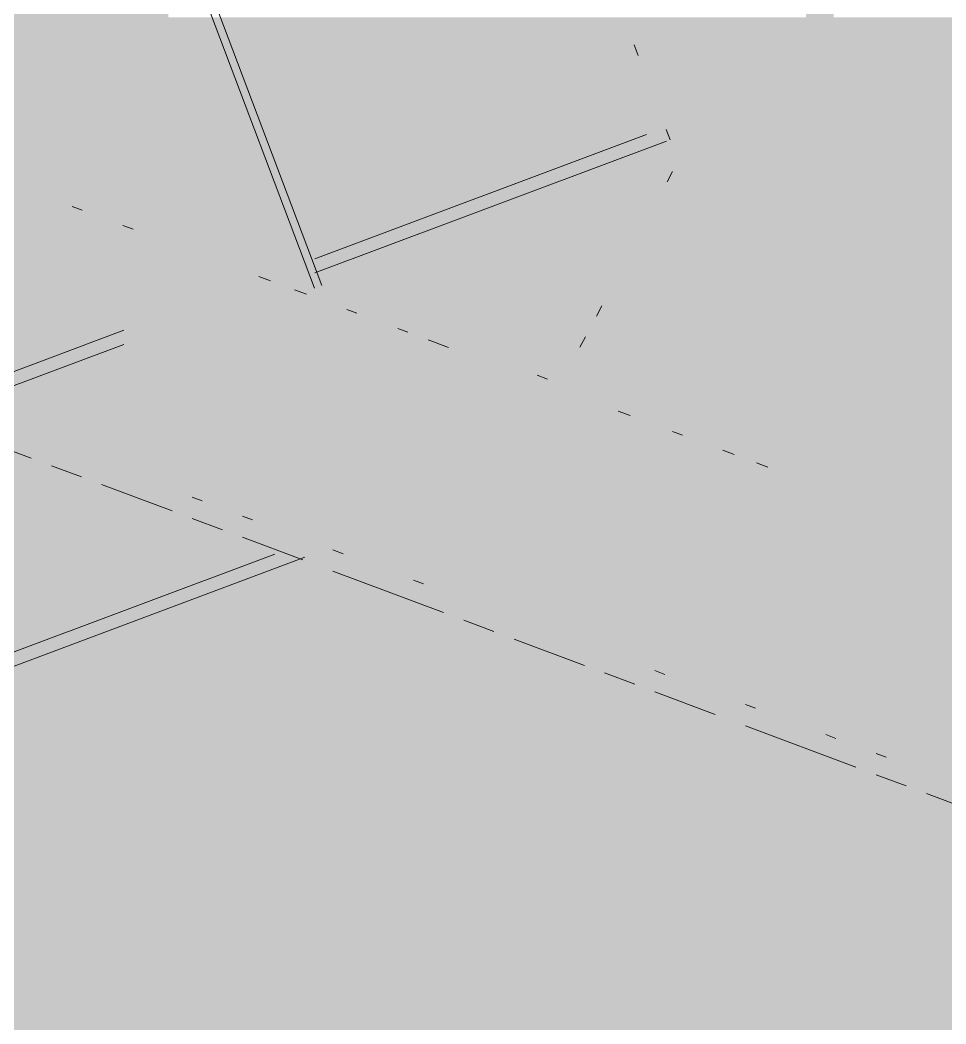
# Paper-space layout '03 3D Building and Roof' of a CAD drawing. Header units: millimetres. Extents: x 5 to 415, y 5 to 292.
# Drawn here: x 112.57 to 118.29, y 100.29 to 106.5 of the extents above; entities that cross this region are included whole.
import ezdxf

# ---------------------------------------------------------------- set-up
doc = ezdxf.new("R2010")
doc.units = ezdxf.units.MM
doc.layers.add('EXISTING', color=7, linetype='Continuous')
doc.layers.add('IMAGES', color=7, linetype='Continuous')

# ---------------------------------------------------------------- blocks, each defined once
blk = doc.blocks.new('SHEET_03')
at = {"layer": 'EXISTING', "color": 250, "lineweight": 9}
for p, q in [((114.3914, 104.8401), (113.6754, 106.7356)), ((113.7199, 106.7523), (114.4358, 104.8568)), ((116.3665, 106.3448), (116.3912, 106.2794)), ((116.564, 105.8219), (116.5887, 105.7565)), ((114.3932, 105.0222), (116.4432, 105.7901)), ((114.3932, 104.9348), (116.5674, 105.7493)), ((116.6044, 105.5619), (116.5707, 105.498)), ((112.955, 105.3221), (112.892, 105.3457)), ((113.2695, 105.2043), (113.2066, 105.2279)), ((114.0458, 104.9135), (114.1198, 104.8858)), ((114.268, 104.8303), (114.342, 104.8025)), ((114.6535, 104.6858), (114.5906, 104.7094)), ((116.1667, 104.7311), (116.1331, 104.6672)), ((104.2056, 101.2059), (113.2129, 104.5801)), ((114.968, 104.568), (114.9051, 104.5916)), ((115.2197, 104.4738), (115.0938, 104.5209)), ((116.0657, 104.5394), (116.0321, 104.4755)), ((104.3298, 101.165), (113.2129, 104.4927)), ((115.7674, 104.3019), (115.8303, 104.2783)), ((116.2677, 104.0811), (116.3418, 104.0534)), ((112.6397, 103.7897), (112.2045, 103.9528)), ((116.6666, 103.9317), (116.6036, 103.9553)), ((116.9158, 103.8384), (116.9853, 103.8123)), ((117.1241, 103.7603), (117.1936, 103.7343)), ((112.9506, 103.6733), (112.7641, 103.7431)), ((113.5102, 103.4636), (113.0749, 103.6267)), ((113.6345, 103.5482), (113.6967, 103.5249)), ((113.8211, 103.3472), (113.6345, 103.417)), ((113.9454, 103.4317), (114.0076, 103.4084)), ((114.3185, 103.1608), (113.9454, 103.3006)), ((106.5661, 100.3566), (114.1447, 103.1956)), ((114.505, 103.2221), (114.5672, 103.1988)), ((106.6904, 100.3157), (114.3311, 103.178)), ((115.189, 102.8347), (114.505, 103.091)), ((115.0025, 103.0357), (115.0646, 103.0124)), ((115.4999, 102.7183), (115.3133, 102.7882)), ((116.0595, 102.5086), (115.6242, 102.6717)), ((116.3704, 102.3922), (116.1838, 102.4621)), ((116.4947, 102.4767), (116.5569, 102.4534)), ((116.8678, 102.2059), (116.4947, 102.3456)), ((117.0543, 102.2671), (117.1165, 102.2438)), ((117.7383, 101.8798), (117.0543, 102.136)), ((117.5517, 102.0807), (117.6139, 102.0575)), ((117.8626, 101.9643), (117.9248, 101.941)), ((118.0492, 101.7633), (117.8626, 101.8332)), ((118.6088, 101.5537), (118.1735, 101.7167))]:
    blk.add_line(p, q, dxfattribs=at)
at = {"layer": 'IMAGES', "color": 7}
for points in [[(112.46, 105.3143), (112.6314, 105.3143), (112.46, 109.4286), (112.6314, 109.4286)], [(112.6314, 105.4857), (112.8027, 105.4857), (112.6314, 108.5714), (112.8027, 108.5714)], [(112.8027, 105.4857), (112.9741, 105.4857), (112.8027, 108.4), (112.9741, 108.4)], [(112.9741, 106.1714), (113.4882, 106.1714), (112.9741, 107.2), (113.4882, 107.2)], [(117.4296, 106.3429), (117.6009, 106.3429), (117.4296, 106.6857), (117.6009, 106.6857)], [(113.4882, 106.3429), (113.6596, 106.3429), (113.4882, 106.5143), (113.6596, 106.5143)], [(113.6596, 106.3429), (113.8309, 106.3429), (113.6596, 106.5143), (113.8309, 106.5143)], [(113.8309, 106.3429), (114.1737, 106.3429), (113.8309, 106.5143), (114.1737, 106.5143)], [(114.1737, 106.3429), (115.2018, 106.3429), (114.1737, 106.5143), (115.2018, 106.5143)], [(115.2018, 106.3429), (115.7159, 106.3429), (115.2018, 106.5143), (115.7159, 106.5143)], [(115.7159, 106.3429), (115.8873, 106.3429), (115.7159, 106.5143), (115.8873, 106.5143)], [(115.8873, 106.3429), (116.23, 106.3429), (115.8873, 106.5143), (116.23, 106.5143)], [(116.23, 106.3429), (116.4014, 106.3429), (116.23, 106.5143), (116.4014, 106.5143)], [(116.4014, 106.3429), (117.4296, 106.3429), (116.4014, 106.5143), (117.4296, 106.5143)], [(117.6009, 106.1714), (117.7723, 106.1714), (117.6009, 106.5143), (117.7723, 106.5143)], [(117.7723, 106.3429), (118.2864, 106.3429), (117.7723, 106.5143), (118.2864, 106.5143)], [(118.2864, 103.6), (118.4577, 103.6), (118.2864, 106.5143), (118.4577, 106.5143)], [(113.4882, 106.1714), (113.6596, 106.1714), (113.4882, 106.3429), (113.6596, 106.3429)], [(113.6596, 106.1714), (113.8309, 106.1714), (113.6596, 106.3429), (113.8309, 106.3429)], [(113.8309, 106.1714), (114.0023, 106.1714), (113.8309, 106.3429), (114.0023, 106.3429)], [(114.0023, 106.1714), (114.1737, 106.1714), (114.0023, 106.3429), (114.1737, 106.3429)], [(114.1737, 106.1714), (114.8591, 106.1714), (114.1737, 106.3429), (114.8591, 106.3429)], [(114.8591, 106.1714), (115.2018, 106.1714), (114.8591, 106.3429), (115.2018, 106.3429)], [(115.2018, 106.1714), (115.3732, 106.1714), (115.2018, 106.3429), (115.3732, 106.3429)], [(115.3732, 106.1714), (115.7159, 106.1714), (115.3732, 106.3429), (115.7159, 106.3429)], [(115.7159, 106.1714), (115.8873, 106.1714), (115.7159, 106.3429), (115.8873, 106.3429)], [(115.8873, 106.1714), (116.0586, 106.1714), (115.8873, 106.3429), (116.0586, 106.3429)], [(116.0586, 106.1714), (116.23, 106.1714), (116.0586, 106.3429), (116.23, 106.3429)], [(116.23, 106.1714), (116.5727, 106.1714), (116.23, 106.3429), (116.5727, 106.3429)], [(116.5727, 106.1714), (116.7441, 106.1714), (116.5727, 106.3429), (116.7441, 106.3429)], [(116.7441, 106.1714), (117.2582, 106.1714), (116.7441, 106.3429), (117.2582, 106.3429)], [(117.2582, 106.1714), (117.4296, 106.1714), (117.2582, 106.3429), (117.4296, 106.3429)], [(117.4296, 106.1714), (117.6009, 106.1714), (117.4296, 106.3429), (117.6009, 106.3429)], [(117.7723, 106.1714), (117.9436, 106.1714), (117.7723, 106.3429), (117.9436, 106.3429)], [(117.9436, 106.1714), (118.2864, 106.1714), (117.9436, 106.3429), (118.2864, 106.3429)], [(112.9741, 105.6571), (113.6596, 105.6571), (112.9741, 106.1714), (113.6596, 106.1714)], [(113.6596, 105.8286), (113.8309, 105.8286), (113.6596, 106.1714), (113.8309, 106.1714)], [(113.8309, 106), (114.0023, 106), (113.8309, 106.1714), (114.0023, 106.1714)], [(114.0023, 106), (114.1737, 106), (114.0023, 106.1714), (114.1737, 106.1714)], [(114.1737, 106), (114.345, 106), (114.1737, 106.1714), (114.345, 106.1714)], [(114.345, 106), (114.8591, 106), (114.345, 106.1714), (114.8591, 106.1714)], [(114.8591, 106), (115.0305, 106), (114.8591, 106.1714), (115.0305, 106.1714)], [(115.0305, 106), (115.2018, 106), (115.0305, 106.1714), (115.2018, 106.1714)], [(115.2018, 106), (115.3732, 106), (115.2018, 106.1714), (115.3732, 106.1714)], [(115.3732, 106), (115.5446, 106), (115.3732, 106.1714), (115.5446, 106.1714)], [(115.5446, 106), (115.7159, 106), (115.5446, 106.1714), (115.7159, 106.1714)], [(115.7159, 106), (116.23, 106), (115.7159, 106.1714), (116.23, 106.1714)], [(116.23, 106), (116.4014, 106), (116.23, 106.1714), (116.4014, 106.1714)], [(116.4014, 106), (116.5727, 106), (116.4014, 106.1714), (116.5727, 106.1714)], [(116.5727, 106), (116.7441, 106), (116.5727, 106.1714), (116.7441, 106.1714)], [(116.7441, 106), (117.6009, 106), (116.7441, 106.1714), (117.6009, 106.1714)], [(117.6009, 106), (117.7723, 106), (117.6009, 106.1714), (117.7723, 106.1714)], [(117.7723, 106), (118.2864, 106), (117.7723, 106.1714), (118.2864, 106.1714)], [(113.8309, 105.8286), (114.0023, 105.8286), (113.8309, 106), (114.0023, 106)], [(114.0023, 105.8286), (114.1737, 105.8286), (114.0023, 106), (114.1737, 106)], [(114.1737, 105.8286), (114.345, 105.8286), (114.1737, 106), (114.345, 106)], [(114.345, 105.8286), (114.5164, 105.8286), (114.345, 106), (114.5164, 106)], [(114.5164, 105.8286), (114.8591, 105.8286), (114.5164, 106), (114.8591, 106)], [(114.8591, 105.8286), (115.0305, 105.8286), (114.8591, 106), (115.0305, 106)], [(115.0305, 105.8286), (115.2018, 105.8286), (115.0305, 106), (115.2018, 106)], [(115.2018, 105.8286), (115.3732, 105.8286), (115.2018, 106), (115.3732, 106)], [(115.3732, 105.8286), (116.0586, 105.8286), (115.3732, 106), (116.0586, 106)], [(116.0586, 105.8286), (116.23, 105.8286), (116.0586, 106), (116.23, 106)], [(116.23, 105.8286), (116.4014, 105.8286), (116.23, 106), (116.4014, 106)], [(116.4014, 105.8286), (116.5727, 105.8286), (116.4014, 106), (116.5727, 106)], [(116.5727, 105.8286), (116.7441, 105.8286), (116.5727, 106), (116.7441, 106)], [(116.7441, 105.8286), (118.2864, 105.8286), (116.7441, 106), (118.2864, 106)], [(113.6596, 105.6571), (113.8309, 105.6571), (113.6596, 105.8286), (113.8309, 105.8286)], [(113.8309, 105.6571), (114.0023, 105.6571), (113.8309, 105.8286), (114.0023, 105.8286)], [(114.0023, 105.6571), (114.1737, 105.6571), (114.0023, 105.8286), (114.1737, 105.8286)], [(114.1737, 105.4857), (114.345, 105.4857), (114.1737, 105.8286), (114.345, 105.8286)], [(114.345, 105.6571), (114.5164, 105.6571), (114.345, 105.8286), (114.5164, 105.8286)], [(114.5164, 105.6571), (114.8591, 105.6571), (114.5164, 105.8286), (114.8591, 105.8286)], [(114.8591, 105.6571), (115.7159, 105.6571), (114.8591, 105.8286), (115.7159, 105.8286)], [(115.7159, 105.6571), (115.8873, 105.6571), (115.7159, 105.8286), (115.8873, 105.8286)], [(115.8873, 105.6571), (116.0586, 105.6571), (115.8873, 105.8286), (116.0586, 105.8286)], [(116.0586, 105.6571), (116.23, 105.6571), (116.0586, 105.8286), (116.23, 105.8286)], [(116.23, 105.6571), (116.4014, 105.6571), (116.23, 105.8286), (116.4014, 105.8286)], [(116.4014, 105.6571), (116.5727, 105.6571), (116.4014, 105.8286), (116.5727, 105.8286)], [(116.5727, 105.4857), (116.7441, 105.4857), (116.5727, 105.8286), (116.7441, 105.8286)], [(116.7441, 105.4857), (116.9155, 105.4857), (116.7441, 105.8286), (116.9155, 105.8286)], [(116.9155, 105.6571), (118.2864, 105.6571), (116.9155, 105.8286), (118.2864, 105.8286)], [(112.9741, 105.4857), (113.8309, 105.4857), (112.9741, 105.6571), (113.8309, 105.6571)], [(113.8309, 105.4857), (114.0023, 105.4857), (113.8309, 105.6571), (114.0023, 105.6571)], [(114.0023, 105.4857), (114.1737, 105.4857), (114.0023, 105.6571), (114.1737, 105.6571)], [(114.345, 105.4857), (114.5164, 105.4857), (114.345, 105.6571), (114.5164, 105.6571)], [(114.5164, 105.4857), (115.2018, 105.4857), (114.5164, 105.6571), (115.2018, 105.6571)], [(115.2018, 105.4857), (115.3732, 105.4857), (115.2018, 105.6571), (115.3732, 105.6571)], [(115.3732, 105.4857), (115.5446, 105.4857), (115.3732, 105.6571), (115.5446, 105.6571)], [(115.5446, 105.4857), (115.7159, 105.4857), (115.5446, 105.6571), (115.7159, 105.6571)], [(115.7159, 105.4857), (115.8873, 105.4857), (115.7159, 105.6571), (115.8873, 105.6571)], [(115.8873, 105.3143), (116.0586, 105.3143), (115.8873, 105.6571), (116.0586, 105.6571)], [(116.0586, 105.4857), (116.4014, 105.4857), (116.0586, 105.6571), (116.4014, 105.6571)], [(116.4014, 105.4857), (116.5727, 105.4857), (116.4014, 105.6571), (116.5727, 105.6571)], [(116.9155, 105.4857), (117.6009, 105.4857), (116.9155, 105.6571), (117.6009, 105.6571)], [(117.6009, 105.4857), (117.7723, 105.4857), (117.6009, 105.6571), (117.7723, 105.6571)], [(117.7723, 105.4857), (118.2864, 105.4857), (117.7723, 105.6571), (118.2864, 105.6571)], [(112.6314, 105.3143), (112.8027, 105.3143), (112.6314, 105.4857), (112.8027, 105.4857)], [(112.8027, 105.3143), (112.9741, 105.3143), (112.8027, 105.4857), (112.9741, 105.4857)], [(112.9741, 105.3143), (113.3168, 105.3143), (112.9741, 105.4857), (113.3168, 105.4857)], [(113.3168, 105.3143), (113.4882, 105.3143), (113.3168, 105.4857), (113.4882, 105.4857)], [(113.4882, 105.3143), (113.8309, 105.3143), (113.4882, 105.4857), (113.8309, 105.4857)], [(113.8309, 105.3143), (114.0023, 105.3143), (113.8309, 105.4857), (114.0023, 105.4857)], [(114.0023, 105.3143), (114.1737, 105.3143), (114.0023, 105.4857), (114.1737, 105.4857)], [(114.1737, 105.1429), (114.345, 105.1429), (114.1737, 105.4857), (114.345, 105.4857)], [(114.345, 105.3143), (114.6877, 105.3143), (114.345, 105.4857), (114.6877, 105.4857)], [(114.6877, 105.3143), (115.0305, 105.3143), (114.6877, 105.4857), (115.0305, 105.4857)], [(115.0305, 105.3143), (115.2018, 105.3143), (115.0305, 105.4857), (115.2018, 105.4857)], [(115.2018, 105.3143), (115.3732, 105.3143), (115.2018, 105.4857), (115.3732, 105.4857)], [(115.3732, 105.3143), (115.5446, 105.3143), (115.3732, 105.4857), (115.5446, 105.4857)], [(115.5446, 105.3143), (115.8873, 105.3143), (115.5446, 105.4857), (115.8873, 105.4857)], [(116.0586, 105.3143), (116.23, 105.3143), (116.0586, 105.4857), (116.23, 105.4857)], [(116.23, 105.3143), (116.5727, 105.3143), (116.23, 105.4857), (116.5727, 105.4857)], [(116.5727, 105.3143), (116.7441, 105.3143), (116.5727, 105.4857), (116.7441, 105.4857)], [(116.7441, 105.3143), (116.9155, 105.3143), (116.7441, 105.4857), (116.9155, 105.4857)], [(116.9155, 105.3143), (117.4296, 105.3143), (116.9155, 105.4857), (117.4296, 105.4857)], [(117.4296, 104.9714), (117.6009, 104.9714), (117.4296, 105.4857), (117.6009, 105.4857)], [(117.6009, 105.3143), (117.7723, 105.3143), (117.6009, 105.4857), (117.7723, 105.4857)], [(117.7723, 104.9714), (117.9436, 104.9714), (117.7723, 105.4857), (117.9436, 105.4857)], [(117.9436, 104.9714), (118.2864, 104.9714), (117.9436, 105.4857), (118.2864, 105.4857)], [(112.46, 105.1429), (112.6314, 105.1429), (112.46, 105.3143), (112.6314, 105.3143)], [(112.6314, 105.1429), (112.8027, 105.1429), (112.6314, 105.3143), (112.8027, 105.3143)], [(112.8027, 105.1429), (112.9741, 105.1429), (112.8027, 105.3143), (112.9741, 105.3143)], [(112.9741, 105.1429), (113.3168, 105.1429), (112.9741, 105.3143), (113.3168, 105.3143)], [(113.3168, 105.1429), (113.4882, 105.1429), (113.3168, 105.3143), (113.4882, 105.3143)], [(113.4882, 105.1429), (113.6596, 105.1429), (113.4882, 105.3143), (113.6596, 105.3143)], [(113.6596, 105.1429), (113.8309, 105.1429), (113.6596, 105.3143), (113.8309, 105.3143)], [(113.8309, 105.1429), (114.0023, 105.1429), (113.8309, 105.3143), (114.0023, 105.3143)], [(114.0023, 105.1429), (114.1737, 105.1429), (114.0023, 105.3143), (114.1737, 105.3143)], [(114.345, 105.1429), (114.5164, 105.1429), (114.345, 105.3143), (114.5164, 105.3143)], [(114.5164, 105.1429), (114.6877, 105.1429), (114.5164, 105.3143), (114.6877, 105.3143)], [(114.6877, 105.1429), (114.8591, 105.1429), (114.6877, 105.3143), (114.8591, 105.3143)], [(114.8591, 105.1429), (115.0305, 105.1429), (114.8591, 105.3143), (115.0305, 105.3143)], [(115.0305, 105.1429), (115.5446, 105.1429), (115.0305, 105.3143), (115.5446, 105.3143)], [(115.5446, 105.1429), (115.7159, 105.1429), (115.5446, 105.3143), (115.7159, 105.3143)], [(115.7159, 105.1429), (115.8873, 105.1429), (115.7159, 105.3143), (115.8873, 105.3143)], [(115.8873, 105.1429), (116.4014, 105.1429), (115.8873, 105.3143), (116.4014, 105.3143)], [(116.4014, 105.1429), (116.5727, 105.1429), (116.4014, 105.3143), (116.5727, 105.3143)], [(116.5727, 104.8), (116.7441, 104.8), (116.5727, 105.3143), (116.7441, 105.3143)], [(116.7441, 104.9714), (117.4296, 104.9714), (116.7441, 105.3143), (117.4296, 105.3143)], [(117.6009, 105.1429), (117.7723, 105.1429), (117.6009, 105.3143), (117.7723, 105.3143)], [(112.46, 104.9714), (112.6314, 104.9714), (112.46, 105.1429), (112.6314, 105.1429)], [(112.6314, 104.9714), (112.8027, 104.9714), (112.6314, 105.1429), (112.8027, 105.1429)], [(112.8027, 104.9714), (112.9741, 104.9714), (112.8027, 105.1429), (112.9741, 105.1429)], [(112.9741, 104.9714), (113.1455, 104.9714), (112.9741, 105.1429), (113.1455, 105.1429)], [(113.1455, 104.9714), (113.4882, 104.9714), (113.1455, 105.1429), (113.4882, 105.1429)], [(113.4882, 104.9714), (113.6596, 104.9714), (113.4882, 105.1429), (113.6596, 105.1429)], [(113.6596, 104.9714), (113.8309, 104.9714), (113.6596, 105.1429), (113.8309, 105.1429)], [(113.8309, 104.9714), (114.0023, 104.9714), (113.8309, 105.1429), (114.0023, 105.1429)], [(114.0023, 104.9714), (114.1737, 104.9714), (114.0023, 105.1429), (114.1737, 105.1429)], [(114.1737, 104.9714), (114.345, 104.9714), (114.1737, 105.1429), (114.345, 105.1429)], [(114.345, 104.9714), (114.5164, 104.9714), (114.345, 105.1429), (114.5164, 105.1429)], [(114.5164, 104.8), (114.6877, 104.8), (114.5164, 105.1429), (114.6877, 105.1429)], [(114.6877, 104.9714), (115.0305, 104.9714), (114.6877, 105.1429), (115.0305, 105.1429)], [(115.0305, 104.9714), (115.2018, 104.9714), (115.0305, 105.1429), (115.2018, 105.1429)], [(115.2018, 104.9714), (115.3732, 104.9714), (115.2018, 105.1429), (115.3732, 105.1429)], [(115.3732, 104.9714), (115.8873, 104.9714), (115.3732, 105.1429), (115.8873, 105.1429)], [(115.8873, 104.9714), (116.0586, 104.9714), (115.8873, 105.1429), (116.0586, 105.1429)], [(116.0586, 104.9714), (116.23, 104.9714), (116.0586, 105.1429), (116.23, 105.1429)], [(116.23, 104.8), (116.4014, 104.8), (116.23, 105.1429), (116.4014, 105.1429)], [(116.4014, 104.9714), (116.5727, 104.9714), (116.4014, 105.1429), (116.5727, 105.1429)], [(117.6009, 104.9714), (117.7723, 104.9714), (117.6009, 105.1429), (117.7723, 105.1429)], [(112.46, 104.8), (112.6314, 104.8), (112.46, 104.9714), (112.6314, 104.9714)], [(112.6314, 104.8), (112.8027, 104.8), (112.6314, 104.9714), (112.8027, 104.9714)], [(112.8027, 104.8), (113.1455, 104.8), (112.8027, 104.9714), (113.1455, 104.9714)], [(113.1455, 104.8), (113.4882, 104.8), (113.1455, 104.9714), (113.4882, 104.9714)], [(113.4882, 104.8), (113.6596, 104.8), (113.4882, 104.9714), (113.6596, 104.9714)], [(113.6596, 104.8), (113.8309, 104.8), (113.6596, 104.9714), (113.8309, 104.9714)], [(113.8309, 104.8), (114.0023, 104.8), (113.8309, 104.9714), (114.0023, 104.9714)], [(114.0023, 104.8), (114.345, 104.8), (114.0023, 104.9714), (114.345, 104.9714)], [(114.345, 104.8), (114.5164, 104.8), (114.345, 104.9714), (114.5164, 104.9714)], [(114.6877, 104.8), (115.0305, 104.8), (114.6877, 104.9714), (115.0305, 104.9714)], [(115.0305, 104.8), (115.3732, 104.8), (115.0305, 104.9714), (115.3732, 104.9714)], [(115.3732, 104.8), (116.0586, 104.8), (115.3732, 104.9714), (116.0586, 104.9714)], [(116.0586, 104.8), (116.23, 104.8), (116.0586, 104.9714), (116.23, 104.9714)], [(116.4014, 104.8), (116.5727, 104.8), (116.4014, 104.9714), (116.5727, 104.9714)], [(116.7441, 104.8), (117.6009, 104.8), (116.7441, 104.9714), (117.6009, 104.9714)], [(117.6009, 104.8), (117.7723, 104.8), (117.6009, 104.9714), (117.7723, 104.9714)], [(117.7723, 104.8), (118.2864, 104.8), (117.7723, 104.9714), (118.2864, 104.9714)], [(112.2887, 104.6286), (112.8027, 104.6286), (112.2887, 104.8), (112.8027, 104.8)], [(112.8027, 104.6286), (112.9741, 104.6286), (112.8027, 104.8), (112.9741, 104.8)], [(112.9741, 104.6286), (113.1455, 104.6286), (112.9741, 104.8), (113.1455, 104.8)], [(113.1455, 104.6286), (113.3168, 104.6286), (113.1455, 104.8), (113.3168, 104.8)], [(113.3168, 104.6286), (113.8309, 104.6286), (113.3168, 104.8), (113.8309, 104.8)], [(113.8309, 104.6286), (114.0023, 104.6286), (113.8309, 104.8), (114.0023, 104.8)], [(114.0023, 104.6286), (114.1737, 104.6286), (114.0023, 104.8), (114.1737, 104.8)], [(114.1737, 104.6286), (114.345, 104.6286), (114.1737, 104.8), (114.345, 104.8)], [(114.345, 104.6286), (114.5164, 104.6286), (114.345, 104.8), (114.5164, 104.8)], [(114.5164, 104.6286), (114.6877, 104.6286), (114.5164, 104.8), (114.6877, 104.8)], [(114.6877, 104.6286), (114.8591, 104.6286), (114.6877, 104.8), (114.8591, 104.8)], [(114.8591, 104.6286), (115.0305, 104.6286), (114.8591, 104.8), (115.0305, 104.8)], [(115.0305, 104.6286), (115.2018, 104.6286), (115.0305, 104.8), (115.2018, 104.8)], [(115.2018, 104.6286), (115.3732, 104.6286), (115.2018, 104.8), (115.3732, 104.8)], [(115.3732, 104.6286), (115.8873, 104.6286), (115.3732, 104.8), (115.8873, 104.8)], [(115.8873, 104.6286), (116.0586, 104.6286), (115.8873, 104.8), (116.0586, 104.8)], [(116.0586, 104.6286), (116.23, 104.6286), (116.0586, 104.8), (116.23, 104.8)], [(116.23, 104.4571), (116.4014, 104.4571), (116.23, 104.8), (116.4014, 104.8)], [(116.4014, 104.4571), (116.5727, 104.4571), (116.4014, 104.8), (116.5727, 104.8)], [(116.5727, 104.4571), (118.2864, 104.4571), (116.5727, 104.8), (118.2864, 104.8)], [(112.46, 104.4571), (112.6314, 104.4571), (112.46, 104.6286), (112.6314, 104.6286)], [(112.6314, 104.4571), (112.8027, 104.4571), (112.6314, 104.6286), (112.8027, 104.6286)], [(112.8027, 104.4571), (112.9741, 104.4571), (112.8027, 104.6286), (112.9741, 104.6286)], [(112.9741, 104.4571), (113.1455, 104.4571), (112.9741, 104.6286), (113.1455, 104.6286)], [(113.1455, 104.2857), (113.3168, 104.2857), (113.1455, 104.6286), (113.3168, 104.6286)], [(113.3168, 104.4571), (113.4882, 104.4571), (113.3168, 104.6286), (113.4882, 104.6286)], [(113.4882, 104.2857), (113.6596, 104.2857), (113.4882, 104.6286), (113.6596, 104.6286)], [(113.6596, 104.4571), (114.0023, 104.4571), (113.6596, 104.6286), (114.0023, 104.6286)], [(114.0023, 104.4571), (114.1737, 104.4571), (114.0023, 104.6286), (114.1737, 104.6286)], [(114.1737, 104.4571), (114.345, 104.4571), (114.1737, 104.6286), (114.345, 104.6286)], [(114.345, 104.4571), (114.5164, 104.4571), (114.345, 104.6286), (114.5164, 104.6286)], [(114.5164, 104.4571), (114.6877, 104.4571), (114.5164, 104.6286), (114.6877, 104.6286)], [(114.6877, 104.4571), (114.8591, 104.4571), (114.6877, 104.6286), (114.8591, 104.6286)], [(114.8591, 104.4571), (115.3732, 104.4571), (114.8591, 104.6286), (115.3732, 104.6286)], [(115.3732, 104.4571), (115.5446, 104.4571), (115.3732, 104.6286), (115.5446, 104.6286)], [(115.5446, 104.4571), (115.8873, 104.4571), (115.5446, 104.6286), (115.8873, 104.6286)], [(115.8873, 104.4571), (116.0586, 104.4571), (115.8873, 104.6286), (116.0586, 104.6286)], [(116.0586, 104.4571), (116.23, 104.4571), (116.0586, 104.6286), (116.23, 104.6286)], [(112.46, 104.2857), (112.6314, 104.2857), (112.46, 104.4571), (112.6314, 104.4571)], [(112.6314, 104.2857), (112.8027, 104.2857), (112.6314, 104.4571), (112.8027, 104.4571)], [(112.8027, 104.2857), (113.1455, 104.2857), (112.8027, 104.4571), (113.1455, 104.4571)], [(113.3168, 104.2857), (113.4882, 104.2857), (113.3168, 104.4571), (113.4882, 104.4571)], [(113.6596, 104.2857), (114.5164, 104.2857), (113.6596, 104.4571), (114.5164, 104.4571)], [(114.5164, 104.2857), (114.6877, 104.2857), (114.5164, 104.4571), (114.6877, 104.4571)], [(114.6877, 104.2857), (114.8591, 104.2857), (114.6877, 104.4571), (114.8591, 104.4571)], [(114.8591, 104.2857), (115.0305, 104.2857), (114.8591, 104.4571), (115.0305, 104.4571)], [(115.0305, 104.2857), (115.2018, 104.2857), (115.0305, 104.4571), (115.2018, 104.4571)], [(115.2018, 104.2857), (115.3732, 104.2857), (115.2018, 104.4571), (115.3732, 104.4571)], [(115.3732, 104.2857), (115.5446, 104.2857), (115.3732, 104.4571), (115.5446, 104.4571)], [(115.5446, 104.2857), (115.7159, 104.2857), (115.5446, 104.4571), (115.7159, 104.4571)], [(115.7159, 104.2857), (115.8873, 104.2857), (115.7159, 104.4571), (115.8873, 104.4571)], [(115.8873, 104.2857), (116.0586, 104.2857), (115.8873, 104.4571), (116.0586, 104.4571)], [(116.0586, 104.2857), (116.23, 104.2857), (116.0586, 104.4571), (116.23, 104.4571)], [(116.23, 104.2857), (116.4014, 104.2857), (116.23, 104.4571), (116.4014, 104.4571)], [(116.4014, 104.2857), (117.6009, 104.2857), (116.4014, 104.4571), (117.6009, 104.4571)], [(117.6009, 104.2857), (117.7723, 104.2857), (117.6009, 104.4571), (117.7723, 104.4571)], [(117.7723, 104.2857), (118.2864, 104.2857), (117.7723, 104.4571), (118.2864, 104.4571)], [(112.46, 104.1143), (112.6314, 104.1143), (112.46, 104.2857), (112.6314, 104.2857)], [(112.6314, 104.1143), (112.8027, 104.1143), (112.6314, 104.2857), (112.8027, 104.2857)], [(112.8027, 104.1143), (112.9741, 104.1143), (112.8027, 104.2857), (112.9741, 104.2857)], [(112.9741, 104.1143), (113.1455, 104.1143), (112.9741, 104.2857), (113.1455, 104.2857)], [(113.1455, 104.1143), (113.3168, 104.1143), (113.1455, 104.2857), (113.3168, 104.2857)], [(113.3168, 104.1143), (113.4882, 104.1143), (113.3168, 104.2857), (113.4882, 104.2857)], [(113.4882, 104.1143), (114.8591, 104.1143), (113.4882, 104.2857), (114.8591, 104.2857)], [(114.8591, 104.1143), (115.0305, 104.1143), (114.8591, 104.2857), (115.0305, 104.2857)], [(115.0305, 104.1143), (115.3732, 104.1143), (115.0305, 104.2857), (115.3732, 104.2857)], [(115.3732, 104.1143), (115.7159, 104.1143), (115.3732, 104.2857), (115.7159, 104.2857)], [(115.7159, 104.1143), (115.8873, 104.1143), (115.7159, 104.2857), (115.8873, 104.2857)], [(115.8873, 104.1143), (116.0586, 104.1143), (115.8873, 104.2857), (116.0586, 104.2857)], [(116.0586, 104.1143), (116.4014, 104.1143), (116.0586, 104.2857), (116.4014, 104.2857)], [(116.4014, 104.1143), (116.5727, 104.1143), (116.4014, 104.2857), (116.5727, 104.2857)], [(116.5727, 104.1143), (117.2582, 104.1143), (116.5727, 104.2857), (117.2582, 104.2857)], [(117.2582, 104.1143), (117.4296, 104.1143), (117.2582, 104.2857), (117.4296, 104.2857)], [(117.4296, 103.9429), (117.6009, 103.9429), (117.4296, 104.2857), (117.6009, 104.2857)], [(117.6009, 103.9429), (117.7723, 103.9429), (117.6009, 104.2857), (117.7723, 104.2857)], [(117.7723, 103.7714), (117.9436, 103.7714), (117.7723, 104.2857), (117.9436, 104.2857)], [(117.9436, 103.7714), (118.2864, 103.7714), (117.9436, 104.2857), (118.2864, 104.2857)], [(112.46, 103.9429), (112.6314, 103.9429), (112.46, 104.1143), (112.6314, 104.1143)], [(112.6314, 103.9429), (112.8027, 103.9429), (112.6314, 104.1143), (112.8027, 104.1143)], [(112.8027, 103.9429), (112.9741, 103.9429), (112.8027, 104.1143), (112.9741, 104.1143)], [(112.9741, 103.9429), (113.1455, 103.9429), (112.9741, 104.1143), (113.1455, 104.1143)], [(113.1455, 103.9429), (113.3168, 103.9429), (113.1455, 104.1143), (113.3168, 104.1143)], [(113.3168, 103.9429), (113.6596, 103.9429), (113.3168, 104.1143), (113.6596, 104.1143)], [(113.6596, 103.9429), (115.3732, 103.9429), (113.6596, 104.1143), (115.3732, 104.1143)], [(115.3732, 103.9429), (115.8873, 103.9429), (115.3732, 104.1143), (115.8873, 104.1143)], [(115.8873, 103.9429), (116.0586, 103.9429), (115.8873, 104.1143), (116.0586, 104.1143)], [(116.0586, 103.9429), (116.23, 103.9429), (116.0586, 104.1143), (116.23, 104.1143)], [(116.23, 103.9429), (116.4014, 103.9429), (116.23, 104.1143), (116.4014, 104.1143)], [(116.4014, 103.7714), (116.5727, 103.7714), (116.4014, 104.1143), (116.5727, 104.1143)], [(116.5727, 103.9429), (116.9155, 103.9429), (116.5727, 104.1143), (116.9155, 104.1143)], [(116.9155, 103.9429), (117.0868, 103.9429), (116.9155, 104.1143), (117.0868, 104.1143)], [(117.0868, 103.9429), (117.2582, 103.9429), (117.0868, 104.1143), (117.2582, 104.1143)], [(117.2582, 103.9429), (117.4296, 103.9429), (117.2582, 104.1143), (117.4296, 104.1143)], [(112.46, 103.7714), (112.8027, 103.7714), (112.46, 103.9429), (112.8027, 103.9429)], [(112.8027, 103.7714), (112.9741, 103.7714), (112.8027, 103.9429), (112.9741, 103.9429)], [(112.9741, 103.7714), (113.1455, 103.7714), (112.9741, 103.9429), (113.1455, 103.9429)], [(113.1455, 103.7714), (113.4882, 103.7714), (113.1455, 103.9429), (113.4882, 103.9429)], [(113.4882, 103.7714), (113.8309, 103.7714), (113.4882, 103.9429), (113.8309, 103.9429)], [(113.8309, 103.7714), (114.0023, 103.7714), (113.8309, 103.9429), (114.0023, 103.9429)], [(114.0023, 103.7714), (114.1737, 103.7714), (114.0023, 103.9429), (114.1737, 103.9429)], [(114.1737, 103.7714), (115.8873, 103.7714), (114.1737, 103.9429), (115.8873, 103.9429)], [(115.8873, 103.7714), (116.0586, 103.7714), (115.8873, 103.9429), (116.0586, 103.9429)], [(116.0586, 103.7714), (116.23, 103.7714), (116.0586, 103.9429), (116.23, 103.9429)], [(116.23, 103.7714), (116.4014, 103.7714), (116.23, 103.9429), (116.4014, 103.9429)], [(116.5727, 103.7714), (116.7441, 103.7714), (116.5727, 103.9429), (116.7441, 103.9429)], [(116.7441, 103.7714), (116.9155, 103.7714), (116.7441, 103.9429), (116.9155, 103.9429)], [(116.9155, 103.7714), (117.0868, 103.7714), (116.9155, 103.9429), (117.0868, 103.9429)], [(117.0868, 103.7714), (117.2582, 103.7714), (117.0868, 103.9429), (117.2582, 103.9429)], [(117.2582, 103.7714), (117.4296, 103.7714), (117.2582, 103.9429), (117.4296, 103.9429)], [(117.4296, 103.6), (117.6009, 103.6), (117.4296, 103.9429), (117.6009, 103.9429)], [(117.6009, 103.7714), (117.7723, 103.7714), (117.6009, 103.9429), (117.7723, 103.9429)], [(112.46, 103.6), (112.6314, 103.6), (112.46, 103.7714), (112.6314, 103.7714)], [(112.6314, 103.6), (112.8027, 103.6), (112.6314, 103.7714), (112.8027, 103.7714)], [(112.8027, 103.6), (112.9741, 103.6), (112.8027, 103.7714), (112.9741, 103.7714)], [(112.9741, 103.6), (113.4882, 103.6), (112.9741, 103.7714), (113.4882, 103.7714)], [(113.4882, 103.6), (113.6596, 103.6), (113.4882, 103.7714), (113.6596, 103.7714)], [(113.6596, 103.6), (113.8309, 103.6), (113.6596, 103.7714), (113.8309, 103.7714)], [(113.8309, 103.6), (114.0023, 103.6), (113.8309, 103.7714), (114.0023, 103.7714)], [(114.0023, 103.6), (114.1737, 103.6), (114.0023, 103.7714), (114.1737, 103.7714)], [(114.1737, 103.6), (114.5164, 103.6), (114.1737, 103.7714), (114.5164, 103.7714)], [(114.5164, 103.4286), (114.6877, 103.4286), (114.5164, 103.7714), (114.6877, 103.7714)], [(114.6877, 103.6), (114.8591, 103.6), (114.6877, 103.7714), (114.8591, 103.7714)], [(114.8591, 103.6), (116.23, 103.6), (114.8591, 103.7714), (116.23, 103.7714)], [(116.23, 103.6), (116.4014, 103.6), (116.23, 103.7714), (116.4014, 103.7714)], [(116.4014, 103.6), (116.5727, 103.6), (116.4014, 103.7714), (116.5727, 103.7714)], [(116.5727, 103.6), (116.7441, 103.6), (116.5727, 103.7714), (116.7441, 103.7714)], [(116.7441, 103.6), (116.9155, 103.6), (116.7441, 103.7714), (116.9155, 103.7714)], [(116.9155, 103.6), (117.4296, 103.6), (116.9155, 103.7714), (117.4296, 103.7714)], [(117.6009, 103.6), (117.7723, 103.6), (117.6009, 103.7714), (117.7723, 103.7714)], [(117.7723, 103.6), (117.9436, 103.6), (117.7723, 103.7714), (117.9436, 103.7714)], [(117.9436, 103.6), (118.115, 103.6), (117.9436, 103.7714), (118.115, 103.7714)], [(118.115, 103.6), (118.2864, 103.6), (118.115, 103.7714), (118.2864, 103.7714)], [(112.46, 103.4286), (112.6314, 103.4286), (112.46, 103.6), (112.6314, 103.6)], [(112.6314, 103.4286), (112.8027, 103.4286), (112.6314, 103.6), (112.8027, 103.6)], [(112.8027, 103.4286), (112.9741, 103.4286), (112.8027, 103.6), (112.9741, 103.6)], [(112.9741, 103.4286), (113.1455, 103.4286), (112.9741, 103.6), (113.1455, 103.6)], [(113.1455, 103.4286), (113.6596, 103.4286), (113.1455, 103.6), (113.6596, 103.6)], [(113.6596, 103.4286), (114.0023, 103.4286), (113.6596, 103.6), (114.0023, 103.6)], [(114.0023, 103.4286), (114.345, 103.4286), (114.0023, 103.6), (114.345, 103.6)], [(114.345, 103.4286), (114.5164, 103.4286), (114.345, 103.6), (114.5164, 103.6)], [(114.6877, 103.4286), (114.8591, 103.4286), (114.6877, 103.6), (114.8591, 103.6)], [(114.8591, 103.4286), (115.0305, 103.4286), (114.8591, 103.6), (115.0305, 103.6)], [(115.0305, 103.4286), (116.7441, 103.4286), (115.0305, 103.6), (116.7441, 103.6)], [(116.7441, 103.4286), (116.9155, 103.4286), (116.7441, 103.6), (116.9155, 103.6)], [(116.9155, 103.4286), (117.0868, 103.4286), (116.9155, 103.6), (117.0868, 103.6)], [(117.0868, 103.4286), (117.2582, 103.4286), (117.0868, 103.6), (117.2582, 103.6)], [(117.2582, 103.4286), (117.4296, 103.4286), (117.2582, 103.6), (117.4296, 103.6)], [(117.4296, 103.4286), (117.6009, 103.4286), (117.4296, 103.6), (117.6009, 103.6)], [(117.6009, 103.4286), (117.7723, 103.4286), (117.6009, 103.6), (117.7723, 103.6)], [(117.7723, 103.2571), (117.9436, 103.2571), (117.7723, 103.6), (117.9436, 103.6)], [(117.9436, 103.4286), (118.115, 103.4286), (117.9436, 103.6), (118.115, 103.6)], [(118.115, 103.4286), (118.4577, 103.4286), (118.115, 103.6), (118.4577, 103.6)], [(111.0891, 103.2571), (112.8027, 103.2571), (111.0891, 103.4286), (112.8027, 103.4286)], [(112.8027, 103.2571), (112.9741, 103.2571), (112.8027, 103.4286), (112.9741, 103.4286)], [(112.9741, 103.2571), (113.1455, 103.2571), (112.9741, 103.4286), (113.1455, 103.4286)], [(113.1455, 103.2571), (113.3168, 103.2571), (113.1455, 103.4286), (113.3168, 103.4286)], [(113.3168, 103.2571), (113.4882, 103.2571), (113.3168, 103.4286), (113.4882, 103.4286)], [(113.4882, 103.2571), (113.6596, 103.2571), (113.4882, 103.4286), (113.6596, 103.4286)], [(113.6596, 103.2571), (113.8309, 103.2571), (113.6596, 103.4286), (113.8309, 103.4286)], [(113.8309, 103.2571), (114.1737, 103.2571), (113.8309, 103.4286), (114.1737, 103.4286)], [(114.1737, 103.2571), (114.345, 103.2571), (114.1737, 103.4286), (114.345, 103.4286)], [(114.345, 103.2571), (114.5164, 103.2571), (114.345, 103.4286), (114.5164, 103.4286)], [(114.5164, 103.2571), (114.6877, 103.2571), (114.5164, 103.4286), (114.6877, 103.4286)], [(114.6877, 103.2571), (114.8591, 103.2571), (114.6877, 103.4286), (114.8591, 103.4286)], [(114.8591, 103.2571), (115.2018, 103.2571), (114.8591, 103.4286), (115.2018, 103.4286)], [(115.2018, 103.0857), (115.3732, 103.0857), (115.2018, 103.4286), (115.3732, 103.4286)], [(115.3732, 103.2571), (115.5446, 103.2571), (115.3732, 103.4286), (115.5446, 103.4286)], [(115.5446, 103.2571), (117.0868, 103.2571), (115.5446, 103.4286), (117.0868, 103.4286)], [(117.0868, 103.2571), (117.4296, 103.2571), (117.0868, 103.4286), (117.4296, 103.4286)], [(117.4296, 103.2571), (117.6009, 103.2571), (117.4296, 103.4286), (117.6009, 103.4286)], [(117.6009, 103.2571), (117.7723, 103.2571), (117.6009, 103.4286), (117.7723, 103.4286)], [(117.9436, 103.2571), (118.2864, 103.2571), (117.9436, 103.4286), (118.2864, 103.4286)], [(118.2864, 103.2571), (118.4577, 103.2571), (118.2864, 103.4286), (118.4577, 103.4286)], [(112.46, 103.0857), (112.8027, 103.0857), (112.46, 103.2571), (112.8027, 103.2571)], [(112.8027, 103.0857), (112.9741, 103.0857), (112.8027, 103.2571), (112.9741, 103.2571)], [(112.9741, 103.0857), (113.1455, 103.0857), (112.9741, 103.2571), (113.1455, 103.2571)], [(113.1455, 103.0857), (113.3168, 103.0857), (113.1455, 103.2571), (113.3168, 103.2571)], [(113.3168, 103.0857), (113.4882, 103.0857), (113.3168, 103.2571), (113.4882, 103.2571)], [(113.4882, 103.0857), (113.6596, 103.0857), (113.4882, 103.2571), (113.6596, 103.2571)], [(113.6596, 103.0857), (113.8309, 103.0857), (113.6596, 103.2571), (113.8309, 103.2571)], [(113.8309, 103.0857), (114.0023, 103.0857), (113.8309, 103.2571), (114.0023, 103.2571)], [(114.0023, 103.0857), (114.1737, 103.0857), (114.0023, 103.2571), (114.1737, 103.2571)], [(114.1737, 103.0857), (114.345, 103.0857), (114.1737, 103.2571), (114.345, 103.2571)], [(114.345, 103.0857), (114.5164, 103.0857), (114.345, 103.2571), (114.5164, 103.2571)], [(114.5164, 103.0857), (114.6877, 103.0857), (114.5164, 103.2571), (114.6877, 103.2571)], [(114.6877, 103.0857), (114.8591, 103.0857), (114.6877, 103.2571), (114.8591, 103.2571)], [(114.8591, 103.0857), (115.0305, 103.0857), (114.8591, 103.2571), (115.0305, 103.2571)], [(115.0305, 103.0857), (115.2018, 103.0857), (115.0305, 103.2571), (115.2018, 103.2571)], [(115.3732, 103.0857), (115.5446, 103.0857), (115.3732, 103.2571), (115.5446, 103.2571)], [(115.5446, 103.0857), (115.8873, 103.0857), (115.5446, 103.2571), (115.8873, 103.2571)], [(115.8873, 103.0857), (116.4014, 103.0857), (115.8873, 103.2571), (116.4014, 103.2571)], [(116.4014, 103.0857), (116.5727, 103.0857), (116.4014, 103.2571), (116.5727, 103.2571)], [(116.5727, 103.0857), (117.4296, 103.0857), (116.5727, 103.2571), (117.4296, 103.2571)], [(117.4296, 102.7429), (117.6009, 102.7429), (117.4296, 103.2571), (117.6009, 103.2571)], [(117.6009, 103.0857), (117.7723, 103.0857), (117.6009, 103.2571), (117.7723, 103.2571)], [(117.7723, 103.0857), (117.9436, 103.0857), (117.7723, 103.2571), (117.9436, 103.2571)], [(117.9436, 103.0857), (118.115, 103.0857), (117.9436, 103.2571), (118.115, 103.2571)], [(118.115, 103.0857), (118.2864, 103.0857), (118.115, 103.2571), (118.2864, 103.2571)], [(118.2864, 103.0857), (118.4577, 103.0857), (118.2864, 103.2571), (118.4577, 103.2571)], [(112.46, 102.9143), (112.6314, 102.9143), (112.46, 103.0857), (112.6314, 103.0857)], [(112.6314, 102.9143), (112.8027, 102.9143), (112.6314, 103.0857), (112.8027, 103.0857)], [(112.8027, 102.9143), (112.9741, 102.9143), (112.8027, 103.0857), (112.9741, 103.0857)], [(112.9741, 102.9143), (113.1455, 102.9143), (112.9741, 103.0857), (113.1455, 103.0857)], [(113.1455, 102.9143), (113.3168, 102.9143), (113.1455, 103.0857), (113.3168, 103.0857)], [(113.3168, 102.9143), (113.4882, 102.9143), (113.3168, 103.0857), (113.4882, 103.0857)], [(113.4882, 102.9143), (113.6596, 102.9143), (113.4882, 103.0857), (113.6596, 103.0857)], [(113.6596, 102.9143), (113.8309, 102.9143), (113.6596, 103.0857), (113.8309, 103.0857)], [(113.8309, 102.9143), (114.1737, 102.9143), (113.8309, 103.0857), (114.1737, 103.0857)], [(114.1737, 102.9143), (114.6877, 102.9143), (114.1737, 103.0857), (114.6877, 103.0857)], [(114.6877, 102.9143), (114.8591, 102.9143), (114.6877, 103.0857), (114.8591, 103.0857)], [(114.8591, 102.9143), (115.2018, 102.9143), (114.8591, 103.0857), (115.2018, 103.0857)], [(115.2018, 102.9143), (115.3732, 102.9143), (115.2018, 103.0857), (115.3732, 103.0857)], [(115.3732, 102.9143), (116.23, 102.9143), (115.3732, 103.0857), (116.23, 103.0857)], [(116.23, 102.9143), (116.4014, 102.9143), (116.23, 103.0857), (116.4014, 103.0857)], [(116.4014, 102.9143), (116.5727, 102.9143), (116.4014, 103.0857), (116.5727, 103.0857)], [(116.5727, 102.9143), (116.7441, 102.9143), (116.5727, 103.0857), (116.7441, 103.0857)], [(116.7441, 102.9143), (117.4296, 102.9143), (116.7441, 103.0857), (117.4296, 103.0857)], [(117.6009, 102.9143), (117.7723, 102.9143), (117.6009, 103.0857), (117.7723, 103.0857)], [(117.7723, 102.7429), (117.9436, 102.7429), (117.7723, 103.0857), (117.9436, 103.0857)], [(117.9436, 102.9143), (118.115, 102.9143), (117.9436, 103.0857), (118.115, 103.0857)], [(118.115, 102.9143), (118.2864, 102.9143), (118.115, 103.0857), (118.2864, 103.0857)], [(118.2864, 102.9143), (118.4577, 102.9143), (118.2864, 103.0857), (118.4577, 103.0857)], [(112.46, 102.7429), (112.8027, 102.7429), (112.46, 102.9143), (112.8027, 102.9143)], [(112.8027, 102.7429), (112.9741, 102.7429), (112.8027, 102.9143), (112.9741, 102.9143)], [(112.9741, 102.7429), (113.1455, 102.7429), (112.9741, 102.9143), (113.1455, 102.9143)], [(113.1455, 102.7429), (113.3168, 102.7429), (113.1455, 102.9143), (113.3168, 102.9143)], [(113.3168, 102.7429), (113.4882, 102.7429), (113.3168, 102.9143), (113.4882, 102.9143)], [(113.4882, 102.7429), (113.6596, 102.7429), (113.4882, 102.9143), (113.6596, 102.9143)], [(113.6596, 102.7429), (113.8309, 102.7429), (113.6596, 102.9143), (113.8309, 102.9143)], [(113.8309, 102.7429), (114.1737, 102.7429), (113.8309, 102.9143), (114.1737, 102.9143)], [(114.1737, 102.7429), (114.345, 102.7429), (114.1737, 102.9143), (114.345, 102.9143)], [(114.345, 102.7429), (114.5164, 102.7429), (114.345, 102.9143), (114.5164, 102.9143)], [(114.5164, 102.7429), (114.6877, 102.7429), (114.5164, 102.9143), (114.6877, 102.9143)], [(114.6877, 102.7429), (115.0305, 102.7429), (114.6877, 102.9143), (115.0305, 102.9143)], [(115.0305, 102.7429), (115.2018, 102.7429), (115.0305, 102.9143), (115.2018, 102.9143)], [(115.2018, 102.7429), (115.3732, 102.7429), (115.2018, 102.9143), (115.3732, 102.9143)], [(115.3732, 102.7429), (115.5446, 102.7429), (115.3732, 102.9143), (115.5446, 102.9143)], [(115.5446, 102.7429), (115.7159, 102.7429), (115.5446, 102.9143), (115.7159, 102.9143)], [(115.7159, 102.7429), (116.0586, 102.7429), (115.7159, 102.9143), (116.0586, 102.9143)], [(116.0586, 102.7429), (116.23, 102.7429), (116.0586, 102.9143), (116.23, 102.9143)], [(116.23, 102.7429), (116.4014, 102.7429), (116.23, 102.9143), (116.4014, 102.9143)], [(116.4014, 102.7429), (116.5727, 102.7429), (116.4014, 102.9143), (116.5727, 102.9143)], [(116.5727, 102.7429), (116.7441, 102.7429), (116.5727, 102.9143), (116.7441, 102.9143)], [(116.7441, 102.7429), (116.9155, 102.7429), (116.7441, 102.9143), (116.9155, 102.9143)], [(116.9155, 102.7429), (117.4296, 102.7429), (116.9155, 102.9143), (117.4296, 102.9143)], [(117.6009, 102.7429), (117.7723, 102.7429), (117.6009, 102.9143), (117.7723, 102.9143)], [(117.9436, 102.7429), (118.4577, 102.7429), (117.9436, 102.9143), (118.4577, 102.9143)], [(112.46, 102.5714), (112.6314, 102.5714), (112.46, 102.7429), (112.6314, 102.7429)], [(112.6314, 102.5714), (112.8027, 102.5714), (112.6314, 102.7429), (112.8027, 102.7429)], [(112.8027, 102.5714), (112.9741, 102.5714), (112.8027, 102.7429), (112.9741, 102.7429)], [(112.9741, 102.5714), (113.1455, 102.5714), (112.9741, 102.7429), (113.1455, 102.7429)], [(113.1455, 102.5714), (113.3168, 102.5714), (113.1455, 102.7429), (113.3168, 102.7429)], [(113.3168, 102.5714), (113.4882, 102.5714), (113.3168, 102.7429), (113.4882, 102.7429)], [(113.4882, 102.5714), (113.6596, 102.5714), (113.4882, 102.7429), (113.6596, 102.7429)], [(113.6596, 102.5714), (113.8309, 102.5714), (113.6596, 102.7429), (113.8309, 102.7429)], [(113.8309, 102.5714), (114.8591, 102.5714), (113.8309, 102.7429), (114.8591, 102.7429)], [(114.8591, 102.5714), (115.0305, 102.5714), (114.8591, 102.7429), (115.0305, 102.7429)], [(115.0305, 102.5714), (115.2018, 102.5714), (115.0305, 102.7429), (115.2018, 102.7429)], [(115.2018, 102.5714), (115.3732, 102.5714), (115.2018, 102.7429), (115.3732, 102.7429)], [(115.3732, 102.5714), (115.5446, 102.5714), (115.3732, 102.7429), (115.5446, 102.7429)], [(115.5446, 102.5714), (115.8873, 102.5714), (115.5446, 102.7429), (115.8873, 102.7429)], [(115.8873, 102.5714), (116.0586, 102.5714), (115.8873, 102.7429), (116.0586, 102.7429)], [(116.0586, 102.5714), (116.23, 102.5714), (116.0586, 102.7429), (116.23, 102.7429)], [(116.23, 102.5714), (116.5727, 102.5714), (116.23, 102.7429), (116.5727, 102.7429)], [(116.5727, 102.5714), (116.7441, 102.5714), (116.5727, 102.7429), (116.7441, 102.7429)], [(116.7441, 102.4), (117.0868, 102.4), (116.7441, 102.7429), (117.0868, 102.7429)], [(117.0868, 102.4), (117.2582, 102.4), (117.0868, 102.7429), (117.2582, 102.7429)], [(117.2582, 102.5714), (117.4296, 102.5714), (117.2582, 102.7429), (117.4296, 102.7429)], [(117.4296, 102.5714), (117.6009, 102.5714), (117.4296, 102.7429), (117.6009, 102.7429)], [(117.6009, 102.5714), (117.7723, 102.5714), (117.6009, 102.7429), (117.7723, 102.7429)], [(117.7723, 102.5714), (119.1432, 102.5714), (117.7723, 102.7429), (119.1432, 102.7429)], [(112.46, 102.4), (112.6314, 102.4), (112.46, 102.5714), (112.6314, 102.5714)], [(112.6314, 102.4), (112.8027, 102.4), (112.6314, 102.5714), (112.8027, 102.5714)], [(112.8027, 102.4), (112.9741, 102.4), (112.8027, 102.5714), (112.9741, 102.5714)], [(112.9741, 102.4), (113.1455, 102.4), (112.9741, 102.5714), (113.1455, 102.5714)], [(113.1455, 102.4), (113.3168, 102.4), (113.1455, 102.5714), (113.3168, 102.5714)], [(113.3168, 102.4), (115.2018, 102.4), (113.3168, 102.5714), (115.2018, 102.5714)], [(115.2018, 102.4), (115.3732, 102.4), (115.2018, 102.5714), (115.3732, 102.5714)], [(115.3732, 102.4), (115.7159, 102.4), (115.3732, 102.5714), (115.7159, 102.5714)], [(115.7159, 102.4), (115.8873, 102.4), (115.7159, 102.5714), (115.8873, 102.5714)], [(115.8873, 102.4), (116.0586, 102.4), (115.8873, 102.5714), (116.0586, 102.5714)], [(116.0586, 102.4), (116.23, 102.4), (116.0586, 102.5714), (116.23, 102.5714)], [(116.23, 102.4), (116.5727, 102.4), (116.23, 102.5714), (116.5727, 102.5714)], [(116.5727, 102.4), (116.7441, 102.4), (116.5727, 102.5714), (116.7441, 102.5714)], [(117.2582, 102.4), (117.6009, 102.4), (117.2582, 102.5714), (117.6009, 102.5714)], [(117.6009, 102.4), (117.7723, 102.4), (117.6009, 102.5714), (117.7723, 102.5714)], [(117.7723, 102.4), (118.115, 102.4), (117.7723, 102.5714), (118.115, 102.5714)], [(118.115, 102.4), (118.2864, 102.4), (118.115, 102.5714), (118.2864, 102.5714)], [(118.2864, 102.4), (119.3145, 102.4), (118.2864, 102.5714), (119.3145, 102.5714)], [(112.46, 102.2286), (112.6314, 102.2286), (112.46, 102.4), (112.6314, 102.4)], [(112.6314, 102.2286), (115.7159, 102.2286), (112.6314, 102.4), (115.7159, 102.4)], [(115.7159, 102.2286), (115.8873, 102.2286), (115.7159, 102.4), (115.8873, 102.4)], [(115.8873, 102.2286), (116.0586, 102.2286), (115.8873, 102.4), (116.0586, 102.4)], [(116.0586, 102.2286), (116.23, 102.2286), (116.0586, 102.4), (116.23, 102.4)], [(116.23, 102.2286), (116.4014, 102.2286), (116.23, 102.4), (116.4014, 102.4)], [(116.4014, 102.2286), (116.5727, 102.2286), (116.4014, 102.4), (116.5727, 102.4)], [(116.5727, 102.2286), (116.7441, 102.2286), (116.5727, 102.4), (116.7441, 102.4)], [(116.7441, 102.2286), (116.9155, 102.2286), (116.7441, 102.4), (116.9155, 102.4)], [(116.9155, 102.2286), (117.0868, 102.2286), (116.9155, 102.4), (117.0868, 102.4)], [(117.0868, 102.2286), (117.2582, 102.2286), (117.0868, 102.4), (117.2582, 102.4)], [(117.2582, 102.2286), (117.4296, 102.2286), (117.2582, 102.4), (117.4296, 102.4)], [(117.4296, 102.2286), (117.6009, 102.2286), (117.4296, 102.4), (117.6009, 102.4)], [(117.6009, 102.2286), (117.7723, 102.2286), (117.6009, 102.4), (117.7723, 102.4)], [(117.7723, 102.2286), (117.9436, 102.2286), (117.7723, 102.4), (117.9436, 102.4)], [(117.9436, 102.2286), (118.115, 102.2286), (117.9436, 102.4), (118.115, 102.4)], [(118.115, 102.2286), (118.2864, 102.2286), (118.115, 102.4), (118.2864, 102.4)], [(118.2864, 102.2286), (118.4577, 102.2286), (118.2864, 102.4), (118.4577, 102.4)], [(112.2887, 102.0571), (116.23, 102.0571), (112.2887, 102.2286), (116.23, 102.2286)], [(116.23, 102.0571), (116.4014, 102.0571), (116.23, 102.2286), (116.4014, 102.2286)], [(116.4014, 102.0571), (116.5727, 102.0571), (116.4014, 102.2286), (116.5727, 102.2286)], [(116.5727, 102.0571), (116.7441, 102.0571), (116.5727, 102.2286), (116.7441, 102.2286)], [(116.7441, 102.0571), (116.9155, 102.0571), (116.7441, 102.2286), (116.9155, 102.2286)], [(116.9155, 102.0571), (117.0868, 102.0571), (116.9155, 102.2286), (117.0868, 102.2286)], [(117.0868, 102.0571), (117.2582, 102.0571), (117.0868, 102.2286), (117.2582, 102.2286)], [(117.2582, 102.0571), (117.4296, 102.0571), (117.2582, 102.2286), (117.4296, 102.2286)], [(117.4296, 102.0571), (117.6009, 102.0571), (117.4296, 102.2286), (117.6009, 102.2286)], [(117.6009, 102.0571), (117.7723, 102.0571), (117.6009, 102.2286), (117.7723, 102.2286)], [(117.7723, 102.0571), (117.9436, 102.0571), (117.7723, 102.2286), (117.9436, 102.2286)], [(117.9436, 102.0571), (118.115, 102.0571), (117.9436, 102.2286), (118.115, 102.2286)], [(118.115, 102.0571), (118.2864, 102.0571), (118.115, 102.2286), (118.2864, 102.2286)], [(118.2864, 102.0571), (118.4577, 102.0571), (118.2864, 102.2286), (118.4577, 102.2286)], [(111.9459, 101.8857), (116.7441, 101.8857), (111.9459, 102.0571), (116.7441, 102.0571)], [(116.7441, 101.8857), (116.9155, 101.8857), (116.7441, 102.0571), (116.9155, 102.0571)], [(116.9155, 101.8857), (117.0868, 101.8857), (116.9155, 102.0571), (117.0868, 102.0571)], [(117.0868, 101.8857), (117.2582, 101.8857), (117.0868, 102.0571), (117.2582, 102.0571)], [(117.2582, 101.8857), (117.4296, 101.8857), (117.2582, 102.0571), (117.4296, 102.0571)], [(117.4296, 101.8857), (117.6009, 101.8857), (117.4296, 102.0571), (117.6009, 102.0571)], [(117.6009, 101.8857), (117.7723, 101.8857), (117.6009, 102.0571), (117.7723, 102.0571)], [(117.7723, 101.8857), (117.9436, 101.8857), (117.7723, 102.0571), (117.9436, 102.0571)], [(117.9436, 101.8857), (118.2864, 101.8857), (117.9436, 102.0571), (118.2864, 102.0571)], [(118.2864, 101.8857), (118.6291, 101.8857), (118.2864, 102.0571), (118.6291, 102.0571)], [(111.6032, 101.7143), (117.0868, 101.7143), (111.6032, 101.8857), (117.0868, 101.8857)], [(117.0868, 101.7143), (117.2582, 101.7143), (117.0868, 101.8857), (117.2582, 101.8857)], [(117.2582, 101.7143), (117.4296, 101.7143), (117.2582, 101.8857), (117.4296, 101.8857)], [(117.4296, 101.7143), (117.7723, 101.7143), (117.4296, 101.8857), (117.7723, 101.8857)], [(117.7723, 101.7143), (117.9436, 101.7143), (117.7723, 101.8857), (117.9436, 101.8857)], [(117.9436, 101.7143), (118.115, 101.7143), (117.9436, 101.8857), (118.115, 101.8857)], [(118.115, 101.7143), (118.2864, 101.7143), (118.115, 101.8857), (118.2864, 101.8857)], [(118.2864, 101.7143), (118.4577, 101.7143), (118.2864, 101.8857), (118.4577, 101.8857)], [(111.0891, 101.5429), (117.6009, 101.5429), (111.0891, 101.7143), (117.6009, 101.7143)], [(117.6009, 101.5429), (117.9436, 101.5429), (117.6009, 101.7143), (117.9436, 101.7143)], [(117.9436, 101.5429), (118.115, 101.5429), (117.9436, 101.7143), (118.115, 101.7143)], [(118.115, 101.5429), (118.4577, 101.5429), (118.115, 101.7143), (118.4577, 101.7143)], [(110.7464, 101.3714), (117.9436, 101.3714), (110.7464, 101.5429), (117.9436, 101.5429)], [(117.9436, 101.3714), (118.115, 101.3714), (117.9436, 101.5429), (118.115, 101.5429)], [(118.115, 101.3714), (118.2864, 101.3714), (118.115, 101.5429), (118.2864, 101.5429)], [(118.2864, 101.3714), (118.4577, 101.3714), (118.2864, 101.5429), (118.4577, 101.5429)], [(110.2323, 101.2), (118.4577, 101.2), (110.2323, 101.3714), (118.4577, 101.3714)], [(109.7182, 101.0286), (118.9718, 101.0286), (109.7182, 101.2), (118.9718, 101.2)], [(109.3755, 100.8571), (119.3145, 100.8571), (109.3755, 101.0286), (119.3145, 101.0286)], [(108.8614, 100.6857), (119.8286, 100.6857), (108.8614, 100.8571), (119.8286, 100.8571)], [(108.1759, 100.5143), (120.3427, 100.5143), (108.1759, 100.6857), (120.3427, 100.6857)], [(108.0046, 100.3429), (120.5141, 100.3429), (108.0046, 100.5143), (120.5141, 100.5143)], [(107.4905, 100.1714), (120.1714, 100.1714), (107.4905, 100.3429), (120.1714, 100.3429)]]:
    blk.add_solid(points, dxfattribs=at)

psp = doc.layouts.new('03 3D Building and Roof')

# ---------------------------------------------------------------- block references
psp.add_blockref('SHEET_03', (0, 0))

doc.saveas('drawing.dxf')
